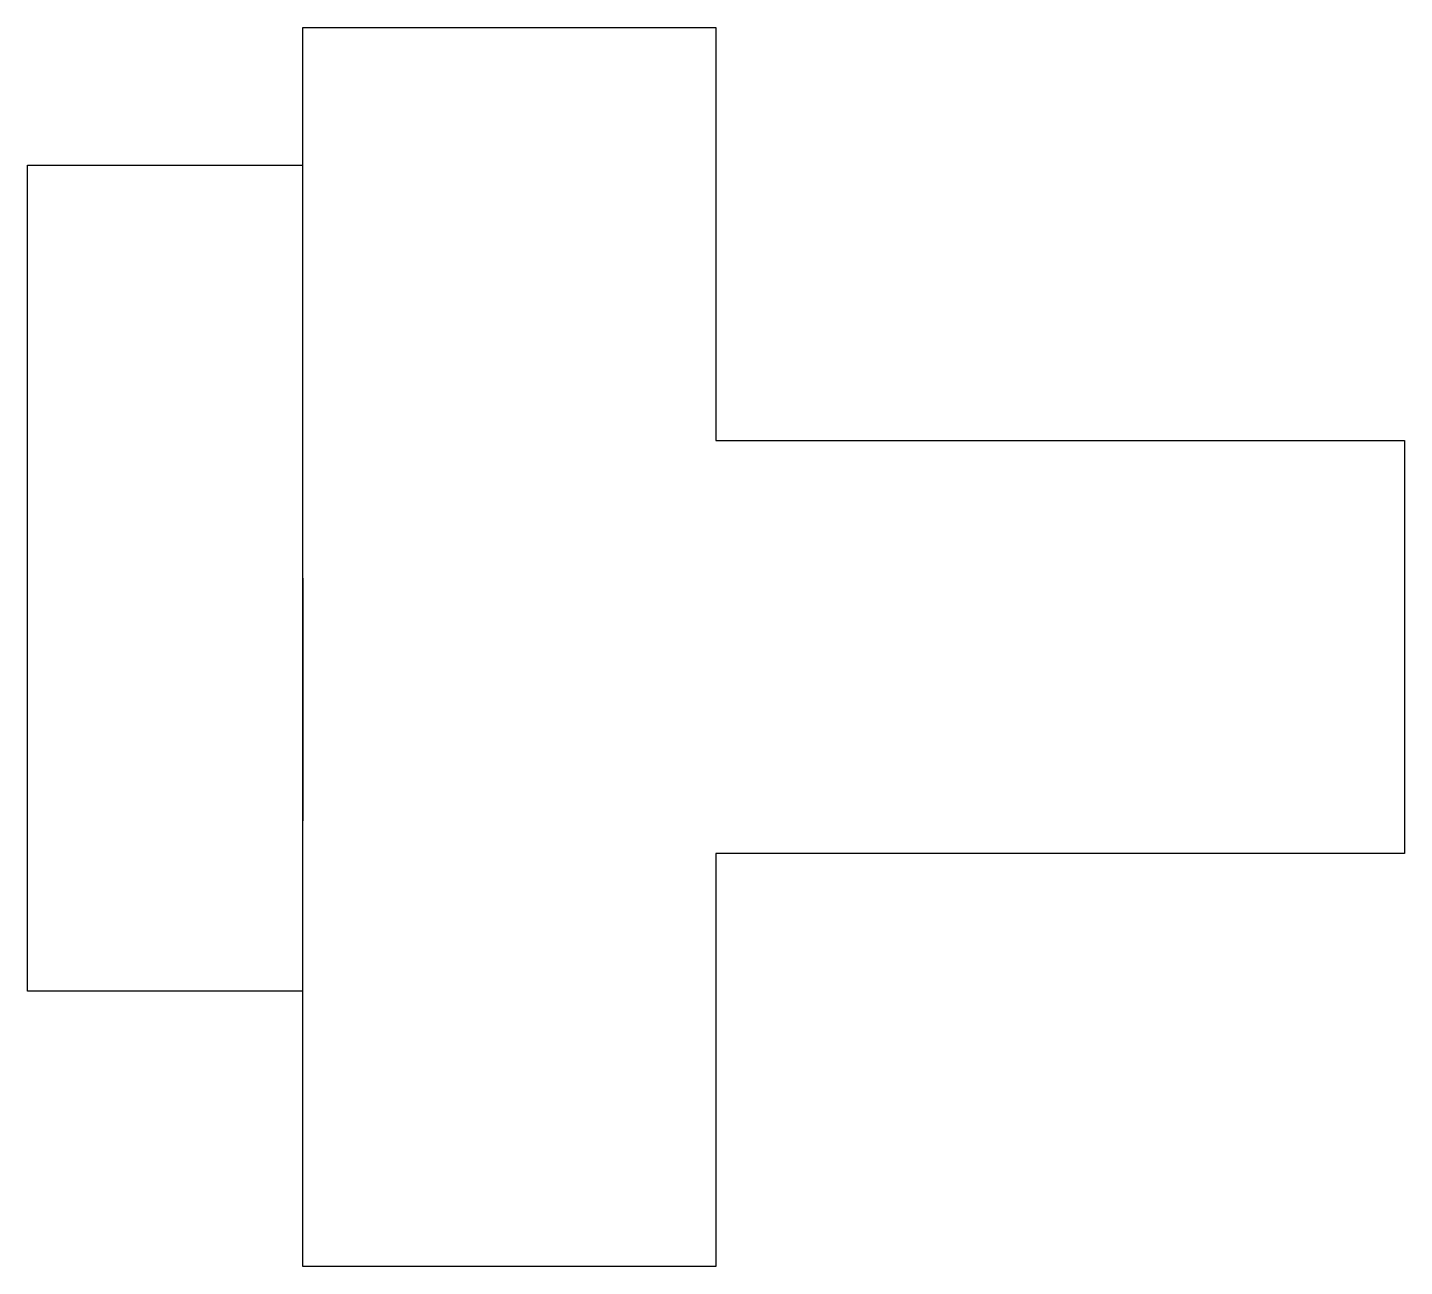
# Model space of a CAD drawing. Header units: millimetres. Extents: x 261490 to 273289, y 105991 to 134783.
# Drawn here: x 263289 to 273289, y 105991 to 114991 of the extents above.
import ezdxf

# ---------------------------------------------------------------- set-up
doc = ezdxf.new("R2010")
doc.units = ezdxf.units.MM

msp = doc.modelspace()

# ---------------------------------------------------------------- linework, layer by layer
for p, q in [((265289, 113991), (265289, 114991)), ((265289, 114991), (268289, 114991)), ((268289, 114991), (268289, 111991)), ((263289, 107991), (263289, 113991)), ((263289, 113991), (265289, 113991)), ((265289, 107991), (265289, 113991)), ((268289, 111991), (273289, 111991)), ((273289, 111991), (273289, 108991)), ((265289, 110991), (265289, 110991)), ((265289, 110991), (265289, 109227)), ((273289, 108991), (268289, 108991)), ((268289, 108991), (268289, 105991)), ((265289, 107991), (263289, 107991)), ((265289, 105991), (265289, 107991)), ((268289, 105991), (265289, 105991))]:
    msp.add_line(p, q)

doc.saveas('drawing.dxf')
